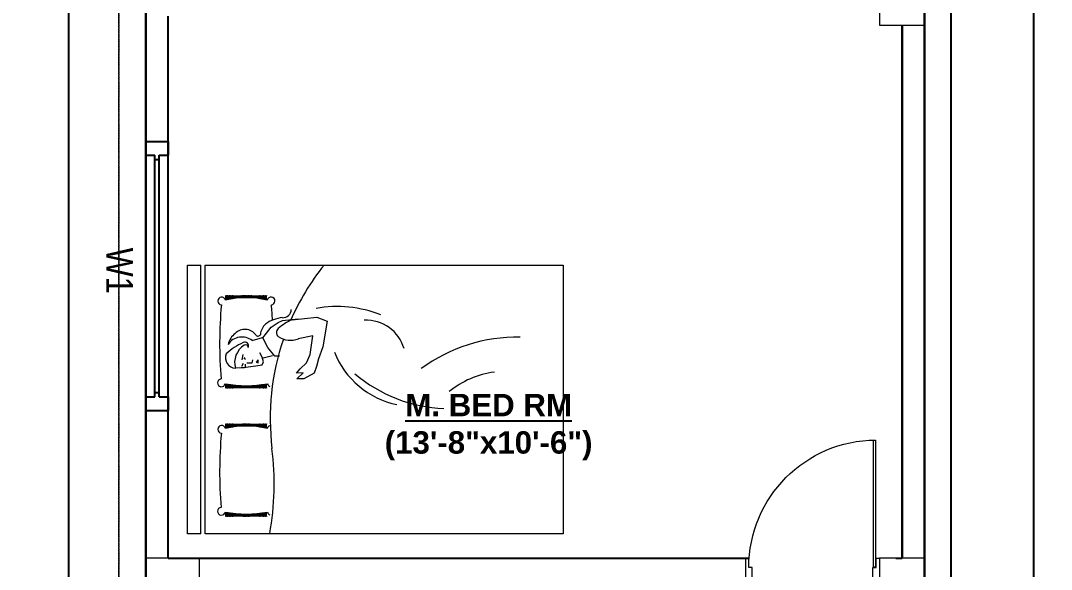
# Model space of a CAD drawing. Header units: inches. Extents: x -4010 to 92088, y -38563 to -1318.
# Drawn here: x 55311.6 to 55541.9, y -36107.7 to -35985.2 of the extents above; entities that cross this region are included whole.
import ezdxf

# ---------------------------------------------------------------- set-up
doc = ezdxf.new("R2010")
doc.units = ezdxf.units.IN
doc.header["$MEASUREMENT"] = 0
doc.header["$PDMODE"] = 99
doc.linetypes.add('DASHDOT', pattern=[1, 0.5, -0.25, 0, -0.25])
doc.linetypes.add('HIDDEN', pattern=[0.375, 0.25, -0.125])
for name, color, linetype, lineweight in [('boundary line', 84, 'DASHDOT', 30), ('Colour 09', 210, 'Continuous', 9), ('door', 132, 'Continuous', 15), ('DOT-DOT', 230, 'HIDDEN', 13), ('FURNITUR', 32, 'Continuous', 13), ('ILLUSTR-FURNITURE', 34, 'Continuous', 15), ('Slab Line', 5, 'Continuous', 30)]:
    doc.layers.add(name, color=color, linetype=linetype, lineweight=lineweight)
doc.layers.add('propery line', color=7, linetype='Continuous', lineweight=25, true_color=0xc41208)
for name, color, linetype in [('Rod', 1, 'Continuous'), ('TEX', 7, 'Continuous'), ('WINDOOR', 7, 'Continuous')]:
    doc.layers.add(name, color=color, linetype=linetype)
doc.styles.add('ARIAL', font='arial.ttf')
doc.styles.get("Standard").update_dxf_attribs({"font": 'ARIALN.TTF'})
doc.dimstyles.new('3-8', dxfattribs={"dimscale": 1.25, "dimtxt": 6, "dimasz": 2, "dimexe": 0.18, "dimexo": 6, "dimgap": 0, "dimtad": 0, "dimdec": 0, "dimzin": 3, "dimdsep": 46, "dimlunit": 3, "dimtxsty": 'ARIAL', "dimblk": 'DD', "dimcen": 1, "dimse1": 1, "dimse2": 1, "dimclrd": 256, "dimclrt": 256, "dimadec": 0, "dimazin": 0, "dimtfac": 0.5, "dimtdec": 0, "dimtmove": 2, "dimatfit": 0, "dimfxl": 0.18, "dimtvp": 0.75, "dimfrac": 1, "dimtolj": 1, "dimtzin": 0, "dimarcsym": 0})

# ---------------------------------------------------------------- blocks, each defined once
blk = doc.blocks.new('W-1')
at = {"layer": 'WINDOOR'}
for p, q in [((-60, 0), (-60, -5)), ((-60, 0), (-57, 0)), ((-60, 0), (0, 0)), ((-57, 0), (-57, -2)), ((-3, 0), (-3, -2)), ((0, 0), (0, -5)), ((-57, -2), (-3, -2)), ((-56, -2), (-56, -3)), ((-4, -2), (-4, -3)), ((-57, -3), (-57, -5)), ((-57, -3), (-3, -3)), ((-3, -3), (-3, -5)), ((-57, -5), (-60, -5)), ((-60, -5), (0, -5)), ((0, -5), (-3, -5))]:
    blk.add_line(p, q, dxfattribs=at)
blk = doc.blocks.new('FURN_GEN_039')
at = {"layer": 'FURNITUR'}
for p, q in [((-12787.86, 14960.07), (-12787.73, 14958.86)), ((-12787.73, 14958.86), (-12787.72, 14958.11)), ((-12787.44, 14958.75), (-12786.8, 14958.36)), ((-12787.72, 14958.11), (-12787.59, 14957.31)), ((-12787.6, 14957.89), (-12787.14, 14957.89)), ((-12787.59, 14957.31), (-12787.4, 14955.65)), ((-12787.14, 14957.89), (-12787.02, 14957.95)), ((-12786.68, 14957.61), (-12786.72, 14956.46)), ((-12786.72, 14956.46), (-12786.03, 14956.3)), ((-12786.06, 14958.65), (-12784.85, 14958.44)), ((-12785.99, 14957.91), (-12785.76, 14958.2)), ((-12785.76, 14958.2), (-12785.42, 14958.09)), ((-12787.4, 14955.65), (-12787.15, 14954.21)), ((-12787.15, 14954.21), (-12786.51, 14953.87)), ((-12786.53, 14955.54), (-12786.7, 14955.08)), ((-12786.7, 14955.08), (-12786.01, 14955.09)), ((-12786.01, 14955.09), (-12786.53, 14955.54)), ((-12786.51, 14953.87), (-12785.48, 14954.17)), ((-12785.48, 14954.17), (-12784.45, 14954.71)), ((-12781.71, 14956.41), (-12781.05, 14954.12)), ((-12785.59, 14954), (-12785.05, 14951.88)), ((-12785.21, 14951.36), (-12783.28, 14952.94)), ((-12783.28, 14952.94), (-12781.11, 14954.06)), ((-12781.11, 14954.06), (-12780.06, 14953.21)), ((-12780.06, 14953.21), (-12778.72, 14952.19)), ((-12778.72, 14952.19), (-12777.67, 14950.65)), ((-12785.2, 14950.32), (-12785.21, 14951.36)), ((-12777.67, 14950.65), (-12777.25, 14949.68)), ((-12777.25, 14949.68), (-12776.92, 14946.17)), ((-12777.11, 14947.49), (-12776.52, 14941.98)), ((-12790.31, 14944.85), (-12790.27, 14946.46)), ((-12790.27, 14946.46), (-12788.93, 14945.04)), ((-12788.93, 14945.04), (-12789.01, 14946.54)), ((-12789.01, 14946.54), (-12788.02, 14945.74)), ((-12788.02, 14945.74), (-12786.68, 14944.32)), ((-12780.68, 14942.85), (-12781.35, 14946.12)), ((-12789.01, 14942.57), (-12790.31, 14944.85)), ((-12786.68, 14944.32), (-12784.88, 14943.48)), ((-12784.88, 14943.48), (-12780.68, 14942.85)), ((-12787.51, 14942.07), (-12789.01, 14942.57)), ((-12785.84, 14941.63), (-12787.51, 14942.07)), ((-12783.12, 14940.63), (-12785.84, 14941.63)), ((-12777.41, 14939.67), (-12783.12, 14940.63)), ((-12776.52, 14941.98), (-12777.41, 14939.67))]:
    blk.add_line(p, q, dxfattribs=at)
for centre, radius, start, end in [((-12819.84, 14963.31), 0.867, 4.8213, 258.2519), ((-12811.07, 14864.49), 99.21, 84.9917, 94.5708), ((-12801.55, 14963.24), 0.867, 283.7421, 174.7412), ((-12791.18, 14963.31), 0.867, 4.8213, 258.2519), ((-12782.41, 14864.49), 99.21, 84.9917, 94.5708), ((-12772.89, 14963.24), 0.867, 283.7421, 174.7412), ((-12820.67, 14961.22), 1.19, 66.6766, 106.6193), ((-12820.67, 14961.13), 1.19, 66.6766, 106.6193), ((-12820.67, 14961.06), 1.19, 66.6766, 106.6193), ((-12820.67, 14961), 1.19, 66.6766, 106.6193), ((-12820.67, 14960.94), 1.19, 66.6766, 106.6193), ((-12820.67, 14960.88), 1.19, 66.6766, 106.6193), ((-12820.67, 14960.82), 1.19, 66.6766, 106.6193), ((-12820.67, 14960.76), 1.19, 66.6766, 106.6193), ((-12820.67, 14960.72), 1.19, 66.6766, 106.6193), ((-12820.67, 14960.68), 1.19, 66.6766, 106.6193), ((-12820.67, 14960.62), 1.19, 66.6766, 106.6193), ((-12820.67, 14960.53), 1.19, 66.6766, 106.6193), ((-12820.67, 14960.47), 1.19, 66.6766, 106.6193), ((-12820.67, 14960.37), 1.19, 66.6766, 106.6193), ((-12820.67, 14960.34), 1.19, 66.6766, 106.6193), ((-12820.67, 14960.28), 1.19, 66.6766, 106.6193), ((-12820.67, 14960.23), 1.19, 67.0398, 106.6193), ((-12820.67, 14960.18), 1.19, 67.3935, 106.6193), ((-12820.67, 14960.13), 1.19, 67.8399, 106.6193), ((-12820.67, 14960.1), 1.19, 68.0879, 106.6193), ((-12820.67, 14960.06), 1.19, 68.388, 106.6193), ((-12820.67, 14960.03), 1.19, 68.658, 106.6193), ((-12820.67, 14959.99), 1.19, 68.9518, 106.6193), ((-12820.67, 14959.95), 1.19, 69.2782, 106.6193), ((-12820.67, 14959.88), 1.19, 69.7772, 106.6193), ((-12795.13, 14957.73), 25.34, 169.2326, 190.7674), ((-12819.93, 14963.11), 0.832, 251.1311, 261.285), ((-12819.93, 14963.01), 0.832, 251.1311, 260.153), ((-12819.93, 14962.95), 0.832, 251.1311, 259.3159), ((-12819.93, 14962.88), 0.832, 251.1311, 258.528), ((-12819.93, 14962.82), 0.832, 251.1311, 257.8326), ((-12819.93, 14962.76), 0.832, 251.1311, 257.1861), ((-12819.93, 14962.7), 0.832, 251.1311, 256.5076), ((-12819.93, 14962.65), 0.832, 251.1311, 255.8377), ((-12819.93, 14962.6), 0.832, 251.1311, 255.3311), ((-12819.93, 14962.56), 0.832, 251.1311, 254.9063), ((-12819.93, 14962.51), 0.832, 251.1311, 254.2946), ((-12819.93, 14962.41), 0.832, 251.1311, 253.2787), ((-12819.93, 14962.36), 0.832, 251.1311, 252.6864), ((-12819.93, 14962.26), 0.832, 251.1311, 252.3742), ((-12819.93, 14962.22), 0.832, 251.1311, 251.911), ((-12822.27, 14957.73), 21.44, 347.4169, 12.5831), ((-12801.41, 14963.11), 0.832, 276.3687, 288.8689), ((-12801.41, 14963.01), 0.832, 276.3687, 288.8689), ((-12801.41, 14962.95), 0.832, 278.623, 288.8689), ((-12801.41, 14962.88), 0.832, 279.554, 288.8689), ((-12801.41, 14962.82), 0.832, 280.3748, 288.8689), ((-12801.41, 14962.76), 0.832, 281.1371, 288.8689), ((-12801.41, 14962.7), 0.832, 281.9364, 288.8689), ((-12801.41, 14962.65), 0.832, 282.725, 288.8689), ((-12801.41, 14962.6), 0.832, 283.321, 288.8689), ((-12801.41, 14962.56), 0.832, 283.8206, 288.8689), ((-12801.41, 14962.51), 0.832, 284.5397, 288.8689), ((-12801.41, 14962.41), 0.832, 285.7332, 288.8689), ((-12801.41, 14962.36), 0.832, 286.4288, 288.8689), ((-12801.41, 14962.26), 0.832, 287.6258, 288.8689), ((-12801.41, 14962.22), 0.832, 288.089, 288.8689), ((-12800.67, 14961.22), 1.19, 73.3807, 113.3234), ((-12800.67, 14961.13), 1.19, 73.3807, 113.3234), ((-12800.67, 14961.06), 1.19, 73.3807, 113.3234), ((-12800.67, 14961), 1.19, 73.3807, 113.3234), ((-12800.67, 14960.94), 1.19, 73.3807, 113.3234), ((-12800.67, 14960.88), 1.19, 73.3807, 113.3234), ((-12800.67, 14960.82), 1.19, 73.3807, 113.3234), ((-12800.67, 14960.76), 1.19, 73.3807, 113.3234), ((-12800.67, 14960.72), 1.19, 73.3807, 113.3234), ((-12800.67, 14960.68), 1.19, 73.3807, 113.3234), ((-12800.67, 14960.62), 1.19, 73.3807, 113.3234), ((-12800.67, 14960.53), 1.19, 73.3807, 113.3234), ((-12800.67, 14960.47), 1.19, 73.3807, 113.3234), ((-12800.67, 14960.37), 1.19, 73.3807, 113.3234), ((-12800.67, 14960.34), 1.19, 73.3807, 113.3234), ((-12800.67, 14960.28), 1.19, 73.3807, 113.3234), ((-12801.41, 14962.16), 0.832, 288.7745, 288.8689), ((-12800.67, 14960.23), 1.19, 73.3807, 112.9602), ((-12800.67, 14960.18), 1.19, 73.3807, 112.6065), ((-12800.67, 14960.13), 1.19, 73.3807, 112.1601), ((-12800.67, 14960.1), 1.19, 73.3807, 111.9121), ((-12800.67, 14960.06), 1.19, 73.3807, 111.612), ((-12800.67, 14960.03), 1.19, 73.3807, 111.342), ((-12800.67, 14959.99), 1.19, 73.3807, 111.0482), ((-12800.67, 14959.95), 1.19, 73.3807, 110.7218), ((-12800.67, 14959.88), 1.19, 73.3807, 110.2228), ((-12792.01, 14961.22), 1.19, 66.6766, 106.6193), ((-12792.01, 14961.13), 1.19, 66.6766, 106.6193), ((-12792.01, 14961.06), 1.19, 66.6766, 106.6193), ((-12792.01, 14961), 1.19, 66.6766, 106.6193), ((-12792.01, 14960.94), 1.19, 66.6766, 106.6193), ((-12792.01, 14960.88), 1.19, 66.6766, 106.6193), ((-12792.01, 14960.82), 1.19, 66.6766, 106.6193), ((-12792.01, 14960.76), 1.19, 66.6766, 106.6193), ((-12792.01, 14960.72), 1.19, 66.6766, 106.6193), ((-12792.01, 14960.68), 1.19, 66.6766, 106.6193), ((-12792.01, 14960.62), 1.19, 66.6766, 106.6193), ((-12792.01, 14960.53), 1.19, 66.6766, 106.6193), ((-12792.01, 14960.47), 1.19, 66.6766, 106.6193), ((-12792.01, 14960.37), 1.19, 66.6766, 106.6193), ((-12792.01, 14960.34), 1.19, 66.6766, 106.6193), ((-12792.01, 14960.28), 1.19, 66.6766, 106.6193), ((-12792.01, 14960.23), 1.19, 67.0398, 106.6193), ((-12792.01, 14960.18), 1.19, 67.3935, 106.6193), ((-12792.01, 14960.13), 1.19, 67.8399, 106.6193), ((-12792.01, 14960.1), 1.19, 68.0879, 106.6193), ((-12792.01, 14960.06), 1.19, 68.388, 106.6193), ((-12792.01, 14960.03), 1.19, 68.658, 106.6193), ((-12792.01, 14959.99), 1.19, 68.9518, 106.6193), ((-12792.01, 14959.95), 1.19, 69.2782, 106.6193), ((-12792.01, 14959.88), 1.19, 69.7772, 106.6193), ((-12766.47, 14957.73), 25.34, 169.2326, 190.7674), ((-12791.27, 14963.11), 0.832, 251.1311, 261.285), ((-12791.27, 14963.01), 0.832, 251.1311, 260.153), ((-12791.27, 14962.95), 0.832, 251.1311, 259.3159), ((-12791.27, 14962.88), 0.832, 251.1311, 258.528), ((-12791.27, 14962.82), 0.832, 251.1311, 257.8326), ((-12791.27, 14962.76), 0.832, 251.1311, 257.1861), ((-12791.27, 14962.7), 0.832, 251.1311, 256.5076), ((-12791.27, 14962.65), 0.832, 251.1311, 255.8377), ((-12791.27, 14962.6), 0.832, 251.1311, 255.3311), ((-12791.27, 14962.56), 0.832, 251.1311, 254.9063), ((-12791.27, 14962.51), 0.832, 251.1311, 254.2946), ((-12791.27, 14962.41), 0.832, 251.1311, 253.2787), ((-12791.27, 14962.36), 0.832, 251.1311, 252.6864), ((-12791.27, 14962.26), 0.832, 251.1311, 252.3742), ((-12791.27, 14962.22), 0.832, 251.1311, 251.911), ((-12785.57, 14960.05), 2.35, 68.7705, 176.7157), ((-12793.34, 14953.81), 12.05, 22.4805, 44.3789), ((-12783.51, 14957.71), 4.2, 36.8228, 77.2725), ((-12784.68, 14958.7), 3.74, 322.3217, 56.096), ((-12793.61, 14957.73), 21.44, 347.4169, 12.5831), ((-12772.75, 14963.11), 0.832, 276.3687, 288.8689), ((-12772.75, 14963.01), 0.832, 276.3687, 288.8689), ((-12772.75, 14962.95), 0.832, 278.623, 288.8689), ((-12772.75, 14962.88), 0.832, 279.554, 288.8689), ((-12772.75, 14962.82), 0.832, 280.3748, 288.8689), ((-12772.75, 14962.76), 0.832, 281.1371, 288.8689), ((-12772.75, 14962.7), 0.832, 281.9364, 288.8689), ((-12772.75, 14962.65), 0.832, 282.725, 288.8689), ((-12772.75, 14962.6), 0.832, 283.321, 288.8689), ((-12772.75, 14962.56), 0.832, 283.8206, 288.8689), ((-12772.75, 14962.51), 0.832, 284.5397, 288.8689), ((-12772.75, 14962.41), 0.832, 285.7332, 288.8689), ((-12772.75, 14962.36), 0.832, 286.4288, 288.8689), ((-12772.75, 14962.26), 0.832, 287.6258, 288.8689), ((-12772.75, 14962.22), 0.832, 288.089, 288.8689), ((-12772.01, 14961.22), 1.19, 73.3807, 113.3234), ((-12772.01, 14961.13), 1.19, 73.3807, 113.3234), ((-12772.01, 14961.06), 1.19, 73.3807, 113.3234), ((-12772.01, 14961), 1.19, 73.3807, 113.3234), ((-12772.01, 14960.94), 1.19, 73.3807, 113.3234), ((-12772.01, 14960.88), 1.19, 73.3807, 113.3234), ((-12772.01, 14960.82), 1.19, 73.3807, 113.3234), ((-12772.01, 14960.76), 1.19, 73.3807, 113.3234), ((-12772.01, 14960.72), 1.19, 73.3807, 113.3234), ((-12772.01, 14960.68), 1.19, 73.3807, 113.3234), ((-12772.01, 14960.62), 1.19, 73.3807, 113.3234), ((-12772.01, 14960.53), 1.19, 73.3807, 113.3234), ((-12772.01, 14960.47), 1.19, 73.3807, 113.3234), ((-12772.01, 14960.37), 1.19, 73.3807, 113.3234), ((-12772.01, 14960.34), 1.19, 73.3807, 113.3234), ((-12772.01, 14960.28), 1.19, 73.3807, 113.3234), ((-12772.01, 14960.23), 1.19, 73.3807, 112.9602), ((-12772.01, 14960.18), 1.19, 73.3807, 112.6065), ((-12772.01, 14960.13), 1.19, 73.3807, 112.1601), ((-12772.01, 14960.1), 1.19, 73.3807, 111.9121), ((-12772.01, 14960.06), 1.19, 73.3807, 111.612), ((-12772.01, 14960.03), 1.19, 73.3807, 111.342), ((-12772.01, 14959.99), 1.19, 73.3807, 111.0482), ((-12772.01, 14959.95), 1.19, 73.3807, 110.7218), ((-12772.01, 14959.88), 1.19, 73.3807, 110.2228), ((-12820.67, 14959.83), 1.19, 70.1276, 106.6193), ((-12820.67, 14959.79), 1.19, 70.4728, 106.6193), ((-12820.67, 14959.74), 1.19, 70.7905, 106.6193), ((-12820.67, 14959.7), 1.19, 71.0592, 106.6193), ((-12820.67, 14959.65), 1.19, 71.4125, 106.6193), ((-12820.67, 14959.61), 1.19, 71.7385, 106.6193), ((-12820.67, 14959.56), 1.19, 72.0383, 106.6193), ((-12820.67, 14959.49), 1.19, 72.5419, 106.6193), ((-12820.67, 14959.44), 1.19, 72.8705, 106.6193), ((-12820.67, 14959.4), 1.19, 73.123, 106.6193), ((-12820.67, 14959.35), 1.19, 73.4318, 106.6193), ((-12820.67, 14959.28), 1.19, 73.8315, 106.6193), ((-12820.67, 14959.24), 1.19, 74.1182, 106.6193), ((-12820.67, 14959.19), 1.19, 74.3813, 106.6193), ((-12820.67, 14959.16), 1.19, 74.6033, 106.6193), ((-12820.67, 14959.11), 1.19, 74.8944, 106.6193), ((-12820.67, 14959.06), 1.19, 75.1622, 106.6193), ((-12820.67, 14959.01), 1.19, 75.4076, 106.6193), ((-12820.67, 14958.94), 1.19, 75.8182, 106.6193), ((-12820.67, 14958.89), 1.19, 76.0849, 106.6193), ((-12820.67, 14958.85), 1.19, 76.2812, 106.6193), ((-12820.67, 14958.8), 1.19, 76.538, 106.6193), ((-12820.67, 14958.76), 1.19, 76.7506, 106.6193), ((-12820.67, 14958.69), 1.19, 77.0728, 106.6193), ((-12820.67, 14958.64), 1.19, 77.297, 106.6193), ((-12820.67, 14958.6), 1.19, 77.5162, 106.6193), ((-12820.67, 14958.55), 1.19, 77.7164, 106.6193), ((-12820.67, 14958.52), 1.19, 77.8845, 106.6193), ((-12820.67, 14958.47), 1.19, 78.1037, 106.6193), ((-12820.67, 14958.42), 1.19, 78.3041, 106.6193), ((-12820.67, 14958.37), 1.19, 78.4866, 106.6193), ((-12820.67, 14958.3), 1.19, 78.7895, 106.6193), ((-12820.67, 14958.25), 1.19, 78.9844, 106.6193), ((-12820.67, 14958.21), 1.19, 79.1268, 106.6193), ((-12820.67, 14958.16), 1.19, 79.3118, 106.6193), ((-12820.67, 14958.11), 1.19, 79.4801, 106.6193), ((-12820.67, 14958.07), 1.19, 79.6435, 106.6193), ((-12820.67, 14958.01), 1.19, 79.833, 106.6193), ((-12820.67, 14957.96), 1.19, 79.9854, 106.6193), ((-12820.67, 14957.9), 1.19, 80.1659, 106.6193), ((-12820.67, 14957.85), 1.19, 80.3165, 106.6193), ((-12820.67, 14957.81), 1.19, 80.4526, 106.6193), ((-12820.67, 14957.78), 1.19, 80.5231, 106.6193), ((-12820.67, 14957.74), 1.19, 80.6432, 106.6193), ((-12820.67, 14957.69), 1.19, 80.7751, 106.6193), ((-12820.67, 14957.64), 1.19, 80.9013, 106.6193), ((-12820.67, 14957.57), 1.19, 81.0512, 106.6193), ((-12800.67, 14959.83), 1.19, 73.3807, 109.8724), ((-12800.67, 14959.79), 1.19, 73.3807, 109.5272), ((-12800.67, 14959.74), 1.19, 73.3807, 109.2095), ((-12800.67, 14959.7), 1.19, 73.3807, 108.9408), ((-12800.67, 14959.65), 1.19, 73.3807, 108.5875), ((-12800.67, 14959.61), 1.19, 73.3807, 108.2615), ((-12800.67, 14959.56), 1.19, 73.3807, 107.9617), ((-12800.67, 14959.49), 1.19, 73.3807, 107.4581), ((-12800.67, 14959.44), 1.19, 73.3807, 107.1295), ((-12800.67, 14959.4), 1.19, 73.3807, 106.877), ((-12800.67, 14959.35), 1.19, 73.3807, 106.5682), ((-12800.67, 14959.28), 1.19, 73.3807, 106.1685), ((-12800.67, 14959.24), 1.19, 73.3807, 105.8818), ((-12800.67, 14959.19), 1.19, 73.3807, 105.6187), ((-12800.67, 14959.16), 1.19, 73.3807, 105.3967), ((-12800.67, 14959.11), 1.19, 73.3807, 105.1056), ((-12800.67, 14959.06), 1.19, 73.3807, 104.8378), ((-12800.67, 14959.01), 1.19, 73.3807, 104.5924), ((-12800.67, 14958.94), 1.19, 73.3807, 104.1818), ((-12800.67, 14958.89), 1.19, 73.3807, 103.9151), ((-12800.67, 14958.85), 1.19, 73.3807, 103.7188), ((-12800.67, 14958.8), 1.19, 73.3807, 103.462), ((-12800.67, 14958.76), 1.19, 73.3807, 103.2494), ((-12800.67, 14958.69), 1.19, 73.3807, 102.9272), ((-12800.67, 14958.64), 1.19, 73.3807, 102.703), ((-12800.67, 14958.6), 1.19, 73.3807, 102.4838), ((-12800.67, 14958.55), 1.19, 73.3807, 102.2836), ((-12800.67, 14958.52), 1.19, 73.3807, 102.1155), ((-12800.67, 14958.47), 1.19, 73.3807, 101.8963), ((-12800.67, 14958.42), 1.19, 73.3807, 101.6959), ((-12800.67, 14958.37), 1.19, 73.3807, 101.5134), ((-12800.67, 14958.3), 1.19, 73.3807, 101.2105), ((-12800.67, 14958.25), 1.19, 73.3807, 101.0156), ((-12800.67, 14958.21), 1.19, 73.3807, 100.8732), ((-12800.67, 14958.16), 1.19, 73.3807, 100.6882), ((-12800.67, 14958.11), 1.19, 73.3807, 100.5199), ((-12800.67, 14958.07), 1.19, 73.3807, 100.3565), ((-12800.67, 14958.01), 1.19, 73.3807, 100.167), ((-12800.67, 14957.96), 1.19, 73.3807, 100.0146), ((-12800.67, 14957.9), 1.19, 73.3807, 99.8341), ((-12800.67, 14957.85), 1.19, 73.3807, 99.6835), ((-12800.67, 14957.81), 1.19, 73.3807, 99.5474), ((-12800.67, 14957.78), 1.19, 73.3807, 99.4769), ((-12800.67, 14957.74), 1.19, 73.3807, 99.3568), ((-12800.67, 14957.69), 1.19, 73.3807, 99.2249), ((-12800.67, 14957.64), 1.19, 73.3807, 99.0987), ((-12800.67, 14957.57), 1.19, 73.3807, 98.9488), ((-12792.01, 14959.83), 1.19, 70.1276, 106.6193), ((-12792.01, 14959.79), 1.19, 70.4728, 106.6193), ((-12792.01, 14959.74), 1.19, 70.7905, 106.6193), ((-12792.01, 14959.7), 1.19, 71.0592, 106.6193), ((-12792.01, 14959.65), 1.19, 71.4125, 106.6193), ((-12792.01, 14959.61), 1.19, 71.7385, 106.6193), ((-12792.01, 14959.56), 1.19, 72.0383, 106.6193), ((-12792.01, 14959.49), 1.19, 72.5419, 106.6193), ((-12792.01, 14959.44), 1.19, 72.8705, 106.6193), ((-12792.01, 14959.4), 1.19, 73.123, 106.6193), ((-12792.01, 14959.35), 1.19, 73.4318, 106.6193), ((-12792.01, 14959.28), 1.19, 73.8315, 106.6193), ((-12792.01, 14959.24), 1.19, 74.1182, 106.6193), ((-12792.01, 14959.19), 1.19, 74.3813, 106.6193), ((-12792.01, 14959.16), 1.19, 74.6033, 106.6193), ((-12792.01, 14959.11), 1.19, 74.8944, 106.6193), ((-12792.01, 14959.06), 1.19, 75.1622, 106.6193), ((-12792.01, 14959.01), 1.19, 75.4076, 106.6193), ((-12792.01, 14958.94), 1.19, 75.8182, 106.6193), ((-12792.01, 14958.89), 1.19, 76.0849, 106.6193), ((-12792.01, 14958.85), 1.19, 76.2812, 106.6193), ((-12792.01, 14958.8), 1.19, 76.538, 106.6193), ((-12792.01, 14958.76), 1.19, 76.7506, 106.6193), ((-12792.01, 14958.69), 1.19, 77.0728, 106.6193), ((-12792.01, 14958.64), 1.19, 77.297, 106.6193), ((-12792.01, 14958.6), 1.19, 77.5162, 106.6193), ((-12792.01, 14958.55), 1.19, 77.7164, 106.6193), ((-12792.01, 14958.52), 1.19, 77.8845, 106.6193), ((-12792.01, 14958.47), 1.19, 78.1037, 106.6193), ((-12792.01, 14958.42), 1.19, 78.3041, 106.6193), ((-12792.01, 14958.37), 1.19, 78.4866, 106.6193), ((-12792.01, 14958.3), 1.19, 78.7895, 106.6193), ((-12792.01, 14958.25), 1.19, 78.9844, 106.6193), ((-12792.01, 14958.21), 1.19, 79.1268, 106.6193), ((-12792.01, 14958.16), 1.19, 79.3118, 106.6193), ((-12792.01, 14958.11), 1.19, 79.4801, 106.6193), ((-12792.01, 14958.07), 1.19, 79.6435, 106.6193), ((-12792.01, 14958.01), 1.19, 79.833, 106.6193), ((-12792.01, 14957.96), 1.19, 79.9854, 106.6193), ((-12792.01, 14957.9), 1.19, 80.1659, 106.6193), ((-12792.01, 14957.85), 1.19, 80.3165, 106.6193), ((-12792.01, 14957.81), 1.19, 80.4526, 106.6193), ((-12792.01, 14957.78), 1.19, 80.5231, 106.6193), ((-12792.01, 14957.74), 1.19, 80.6432, 106.6193), ((-12792.01, 14957.69), 1.19, 80.7751, 106.6193), ((-12792.01, 14957.64), 1.19, 80.9013, 106.6193), ((-12792.01, 14957.57), 1.19, 81.0512, 106.6193), ((-12786.67, 14955.7), 4.65, 33.0408, 105.4993), ((-12782.27, 14958.07), 3.03, 306.0147, 45.4595), ((-12772.01, 14959.83), 1.19, 73.3807, 109.8724), ((-12772.01, 14959.79), 1.19, 73.3807, 109.5272), ((-12772.01, 14959.74), 1.19, 73.3807, 109.2095), ((-12772.01, 14959.7), 1.19, 73.3807, 108.9408), ((-12772.01, 14959.65), 1.19, 73.3807, 108.5875), ((-12772.01, 14959.61), 1.19, 73.3807, 108.2615), ((-12772.01, 14959.56), 1.19, 73.3807, 107.9617), ((-12772.01, 14959.49), 1.19, 73.3807, 107.4581), ((-12772.01, 14959.44), 1.19, 73.3807, 107.1295), ((-12772.01, 14959.4), 1.19, 73.3807, 106.877), ((-12772.01, 14959.35), 1.19, 73.3807, 106.5682), ((-12772.01, 14959.28), 1.19, 73.3807, 106.1685), ((-12772.01, 14959.24), 1.19, 73.3807, 105.8818), ((-12772.01, 14959.19), 1.19, 73.3807, 105.6187), ((-12772.01, 14959.16), 1.19, 73.3807, 105.3967), ((-12772.01, 14959.11), 1.19, 73.3807, 105.1056), ((-12772.01, 14959.06), 1.19, 73.3807, 104.8378), ((-12772.01, 14959.01), 1.19, 73.3807, 104.5924), ((-12772.01, 14958.94), 1.19, 73.3807, 104.1818), ((-12772.01, 14958.89), 1.19, 73.3807, 103.9151), ((-12772.01, 14958.85), 1.19, 73.3807, 103.7188), ((-12772.01, 14958.8), 1.19, 73.3807, 103.462), ((-12772.01, 14958.76), 1.19, 73.3807, 103.2494), ((-12772.01, 14958.69), 1.19, 73.3807, 102.9272), ((-12772.01, 14958.64), 1.19, 73.3807, 102.703), ((-12772.01, 14958.6), 1.19, 73.3807, 102.4838), ((-12772.01, 14958.55), 1.19, 73.3807, 102.2836), ((-12772.01, 14958.52), 1.19, 73.3807, 102.1155), ((-12772.01, 14958.47), 1.19, 73.3807, 101.8963), ((-12772.01, 14958.42), 1.19, 73.3807, 101.6959), ((-12772.01, 14958.37), 1.19, 73.3807, 101.5134), ((-12772.01, 14958.3), 1.19, 73.3807, 101.2105), ((-12772.01, 14958.25), 1.19, 73.3807, 101.0156), ((-12772.01, 14958.21), 1.19, 73.3807, 100.8732), ((-12772.01, 14958.16), 1.19, 73.3807, 100.6882), ((-12772.01, 14958.11), 1.19, 73.3807, 100.5199), ((-12772.01, 14958.07), 1.19, 73.3807, 100.3565), ((-12772.01, 14958.01), 1.19, 73.3807, 100.167), ((-12772.01, 14957.96), 1.19, 73.3807, 100.0146), ((-12772.01, 14957.9), 1.19, 73.3807, 99.8341), ((-12772.01, 14957.85), 1.19, 73.3807, 99.6835), ((-12772.01, 14957.81), 1.19, 73.3807, 99.5474), ((-12772.01, 14957.78), 1.19, 73.3807, 99.4769), ((-12772.01, 14957.74), 1.19, 73.3807, 99.3568), ((-12772.01, 14957.69), 1.19, 73.3807, 99.2249), ((-12772.01, 14957.64), 1.19, 73.3807, 99.0987), ((-12772.01, 14957.57), 1.19, 73.3807, 98.9488), ((-12820.67, 14957.49), 1.19, 81.2462, 106.6193), ((-12820.67, 14957.4), 1.19, 81.4177, 106.6193), ((-12820.67, 14957.34), 1.19, 81.5227, 106.6193), ((-12820.67, 14957.28), 1.19, 81.6367, 106.6193), ((-12820.67, 14957.23), 1.19, 81.7121, 106.6193), ((-12820.67, 14957.18), 1.19, 81.7825, 106.6193), ((-12820.67, 14957.14), 1.19, 81.8438, 106.6193), ((-12820.67, 14957.1), 1.19, 81.8928, 106.6193), ((-12820.67, 14957.05), 1.19, 81.9533, 106.6193), ((-12820.67, 14957.01), 1.19, 82.0047, 106.6193), ((-12820.67, 14956.96), 1.19, 82.0483, 106.6193), ((-12820.67, 14956.89), 1.19, 82.1128, 106.6193), ((-12820.67, 14956.84), 1.19, 82.1487, 106.6193), ((-12820.67, 14956.8), 1.19, 82.1719, 106.6193), ((-12820.67, 14956.75), 1.19, 82.1978, 106.6193), ((-12820.67, 14956.7), 1.19, 82.217, 106.6193), ((-12820.67, 14956.65), 1.19, 82.2311, 106.6193), ((-12820.67, 14956.6), 1.19, 82.2414, 106.6193), ((-12820.67, 14956.55), 1.19, 82.2445, 106.6193), ((-12820.67, 14956.49), 1.19, 82.2414, 106.6193), ((-12820.67, 14956.44), 1.19, 82.2325, 106.6193), ((-12820.67, 14956.38), 1.19, 82.2136, 106.6193), ((-12820.67, 14956.31), 1.19, 82.1839, 106.6193), ((-12820.67, 14956.27), 1.19, 82.1567, 106.6193), ((-12820.67, 14956.22), 1.19, 82.1244, 106.6193), ((-12820.67, 14956.17), 1.19, 82.0896, 106.6193), ((-12820.67, 14956.14), 1.19, 82.0564, 106.6193), ((-12820.67, 14956.09), 1.19, 82.0069, 106.6193), ((-12820.67, 14956.04), 1.19, 81.9553, 106.6193), ((-12820.67, 14956), 1.19, 81.9025, 106.6193), ((-12820.67, 14955.92), 1.19, 81.8017, 106.6193), ((-12820.67, 14955.87), 1.19, 81.7273, 106.6193), ((-12820.67, 14955.83), 1.19, 81.6676, 106.6193), ((-12820.67, 14955.78), 1.19, 81.5829, 106.6193), ((-12820.67, 14955.73), 1.19, 81.4981, 106.6193), ((-12820.67, 14955.69), 1.19, 81.4082, 106.6193), ((-12820.67, 14955.63), 1.19, 81.2935, 106.6193), ((-12820.67, 14955.58), 1.19, 81.1922, 106.6193), ((-12820.67, 14955.53), 1.19, 81.0607, 106.6193), ((-12820.67, 14955.47), 1.19, 80.9401, 106.6193), ((-12820.67, 14955.43), 1.19, 80.8216, 106.6193), ((-12820.67, 14955.4), 1.19, 80.7562, 106.6193), ((-12820.67, 14955.36), 1.19, 80.6383, 106.6193), ((-12820.67, 14955.31), 1.19, 80.4978, 106.6193), ((-12820.67, 14955.26), 1.19, 80.3513, 106.6193), ((-12800.67, 14955.26), 1.19, 73.3807, 99.6487), ((-12800.67, 14955.43), 1.19, 73.3807, 99.1784), ((-12800.67, 14955.4), 1.19, 73.3807, 99.2438), ((-12800.67, 14955.36), 1.19, 73.3807, 99.3617), ((-12800.67, 14955.31), 1.19, 73.3807, 99.5022), ((-12800.67, 14957.49), 1.19, 73.3807, 98.7538), ((-12800.67, 14955.63), 1.19, 73.3807, 98.7065), ((-12800.67, 14955.58), 1.19, 73.3807, 98.8078), ((-12800.67, 14955.53), 1.19, 73.3807, 98.9393), ((-12800.67, 14955.47), 1.19, 73.3807, 99.0599), ((-12800.67, 14957.4), 1.19, 73.3807, 98.5823), ((-12800.67, 14957.34), 1.19, 73.3807, 98.4773), ((-12800.67, 14957.28), 1.19, 73.3807, 98.3633), ((-12800.67, 14957.23), 1.19, 73.3807, 98.2879), ((-12800.67, 14957.18), 1.19, 73.3807, 98.2175), ((-12800.67, 14955.92), 1.19, 73.3807, 98.1983), ((-12800.67, 14955.87), 1.19, 73.3807, 98.2727), ((-12800.67, 14955.83), 1.19, 73.3807, 98.3324), ((-12800.67, 14955.78), 1.19, 73.3807, 98.4171), ((-12800.67, 14955.73), 1.19, 73.3807, 98.5019), ((-12800.67, 14955.69), 1.19, 73.3807, 98.5918), ((-12800.67, 14957.14), 1.19, 73.3807, 98.1562), ((-12800.67, 14957.1), 1.19, 73.3807, 98.1072), ((-12800.67, 14957.05), 1.19, 73.3807, 98.0467), ((-12800.67, 14957.01), 1.19, 73.3807, 97.9953), ((-12800.67, 14956.96), 1.19, 73.3807, 97.9517), ((-12800.67, 14956.89), 1.19, 73.3807, 97.8872), ((-12800.67, 14956.84), 1.19, 73.3807, 97.8513), ((-12800.67, 14956.8), 1.19, 73.3807, 97.8281), ((-12800.67, 14956.75), 1.19, 73.3807, 97.8022), ((-12800.67, 14956.7), 1.19, 73.3807, 97.783), ((-12800.67, 14956.65), 1.19, 73.3807, 97.7689), ((-12800.67, 14956.6), 1.19, 73.3807, 97.7586), ((-12800.67, 14956.55), 1.19, 73.3807, 97.7555), ((-12800.67, 14956.49), 1.19, 73.3807, 97.7586), ((-12800.67, 14956.44), 1.19, 73.3807, 97.7675), ((-12800.67, 14956.38), 1.19, 73.3807, 97.7864), ((-12800.67, 14956.31), 1.19, 73.3807, 97.8161), ((-12800.67, 14956.27), 1.19, 73.3807, 97.8433), ((-12800.67, 14956.22), 1.19, 73.3807, 97.8756), ((-12800.67, 14956.17), 1.19, 73.3807, 97.9104), ((-12800.67, 14956.14), 1.19, 73.3807, 97.9436), ((-12800.67, 14956.09), 1.19, 73.3807, 97.9931), ((-12800.67, 14956.04), 1.19, 73.3807, 98.0447), ((-12800.67, 14956), 1.19, 73.3807, 98.0975), ((-12792.01, 14957.49), 1.19, 81.2462, 106.6193), ((-12792.01, 14957.4), 1.19, 81.4177, 106.6193), ((-12792.01, 14957.34), 1.19, 81.5227, 106.6193), ((-12792.01, 14957.28), 1.19, 81.6367, 106.6193), ((-12792.01, 14957.23), 1.19, 81.7121, 106.6193), ((-12792.01, 14957.18), 1.19, 81.7825, 106.6193), ((-12792.01, 14957.14), 1.19, 81.8438, 106.6193), ((-12792.01, 14957.1), 1.19, 81.8928, 106.6193), ((-12792.01, 14957.05), 1.19, 81.9533, 106.6193), ((-12792.01, 14957.01), 1.19, 82.0047, 106.6193), ((-12792.01, 14956.96), 1.19, 82.0483, 106.6193), ((-12792.01, 14956.89), 1.19, 82.1128, 106.6193), ((-12792.01, 14956.84), 1.19, 82.1487, 106.6193), ((-12792.01, 14956.8), 1.19, 82.1719, 106.6193), ((-12792.01, 14956.75), 1.19, 82.1978, 106.6193), ((-12792.01, 14956.7), 1.19, 82.217, 106.6193), ((-12792.01, 14956.65), 1.19, 82.2311, 106.6193), ((-12792.01, 14956.6), 1.19, 82.2414, 106.6193), ((-12792.01, 14956.55), 1.19, 82.2445, 106.6193), ((-12792.01, 14956.49), 1.19, 82.2414, 106.6193), ((-12792.01, 14956.44), 1.19, 82.2325, 106.6193), ((-12792.01, 14956.38), 1.19, 82.2136, 106.6193), ((-12792.01, 14956.31), 1.19, 82.1839, 106.6193), ((-12792.01, 14956.27), 1.19, 82.1567, 106.6193), ((-12792.01, 14956.22), 1.19, 82.1244, 106.6193), ((-12792.01, 14956.17), 1.19, 82.0896, 106.6193), ((-12792.01, 14956.14), 1.19, 82.0564, 106.6193), ((-12792.01, 14956.09), 1.19, 82.0069, 106.6193), ((-12792.01, 14956.04), 1.19, 81.9553, 106.6193), ((-12792.01, 14956), 1.19, 81.9025, 106.6193), ((-12792.01, 14955.92), 1.19, 81.8017, 106.6193), ((-12792.01, 14955.87), 1.19, 81.7273, 106.6193), ((-12792.01, 14955.83), 1.19, 81.6676, 106.6193), ((-12792.01, 14955.78), 1.19, 81.5829, 106.6193), ((-12792.01, 14955.73), 1.19, 81.4981, 106.6193), ((-12792.01, 14955.69), 1.19, 81.4082, 106.6193), ((-12792.01, 14955.63), 1.19, 81.2935, 106.6193), ((-12792.01, 14955.58), 1.19, 81.1922, 106.6193), ((-12792.01, 14955.53), 1.19, 81.0607, 106.6193), ((-12792.01, 14955.47), 1.19, 80.9401, 106.6193), ((-12792.01, 14955.43), 1.19, 80.8216, 106.6193), ((-12792.01, 14955.4), 1.19, 80.7562, 106.6193), ((-12792.01, 14955.36), 1.19, 80.6383, 106.6193), ((-12792.01, 14955.31), 1.19, 80.4978, 106.6193), ((-12792.01, 14955.26), 1.19, 80.3513, 106.6193), ((-12782.91, 14958.03), 0.81, 243.2633, 28.2121), ((-12783.33, 14957.94), 0.635, 275.07, 27.6899), ((-12772.01, 14955.26), 1.19, 73.3807, 99.6487), ((-12772.01, 14955.43), 1.19, 73.3807, 99.1784), ((-12772.01, 14955.4), 1.19, 73.3807, 99.2438), ((-12772.01, 14955.36), 1.19, 73.3807, 99.3617), ((-12772.01, 14955.31), 1.19, 73.3807, 99.5022), ((-12772.01, 14957.49), 1.19, 73.3807, 98.7538), ((-12772.01, 14955.63), 1.19, 73.3807, 98.7065), ((-12772.01, 14955.58), 1.19, 73.3807, 98.8078), ((-12772.01, 14955.53), 1.19, 73.3807, 98.9393), ((-12772.01, 14955.47), 1.19, 73.3807, 99.0599), ((-12772.01, 14957.4), 1.19, 73.3807, 98.5823), ((-12772.01, 14957.34), 1.19, 73.3807, 98.4773), ((-12772.01, 14957.28), 1.19, 73.3807, 98.3633), ((-12772.01, 14957.23), 1.19, 73.3807, 98.2879), ((-12772.01, 14957.18), 1.19, 73.3807, 98.2175), ((-12772.01, 14955.92), 1.19, 73.3807, 98.1983), ((-12772.01, 14955.87), 1.19, 73.3807, 98.2727), ((-12772.01, 14955.83), 1.19, 73.3807, 98.3324), ((-12772.01, 14955.78), 1.19, 73.3807, 98.4171), ((-12772.01, 14955.73), 1.19, 73.3807, 98.5019), ((-12772.01, 14955.69), 1.19, 73.3807, 98.5918), ((-12772.01, 14957.14), 1.19, 73.3807, 98.1562), ((-12772.01, 14957.1), 1.19, 73.3807, 98.1072), ((-12772.01, 14957.05), 1.19, 73.3807, 98.0467), ((-12772.01, 14957.01), 1.19, 73.3807, 97.9953), ((-12772.01, 14956.96), 1.19, 73.3807, 97.9517), ((-12772.01, 14956.89), 1.19, 73.3807, 97.8872), ((-12772.01, 14956.84), 1.19, 73.3807, 97.8513), ((-12772.01, 14956.8), 1.19, 73.3807, 97.8281), ((-12772.01, 14956.75), 1.19, 73.3807, 97.8022), ((-12772.01, 14956.7), 1.19, 73.3807, 97.783), ((-12772.01, 14956.65), 1.19, 73.3807, 97.7689), ((-12772.01, 14956.6), 1.19, 73.3807, 97.7586), ((-12772.01, 14956.55), 1.19, 73.3807, 97.7555), ((-12772.01, 14956.49), 1.19, 73.3807, 97.7586), ((-12772.01, 14956.44), 1.19, 73.3807, 97.7675), ((-12772.01, 14956.38), 1.19, 73.3807, 97.7864), ((-12772.01, 14956.31), 1.19, 73.3807, 97.8161), ((-12772.01, 14956.27), 1.19, 73.3807, 97.8433), ((-12772.01, 14956.22), 1.19, 73.3807, 97.8756), ((-12772.01, 14956.17), 1.19, 73.3807, 97.9104), ((-12772.01, 14956.14), 1.19, 73.3807, 97.9436), ((-12772.01, 14956.09), 1.19, 73.3807, 97.9931), ((-12772.01, 14956.04), 1.19, 73.3807, 98.0447), ((-12772.01, 14956), 1.19, 73.3807, 98.0975), ((-12820.67, 14955.2), 1.19, 80.1597, 106.6193), ((-12820.67, 14955.11), 1.19, 79.8755, 106.6193), ((-12820.67, 14955.02), 1.19, 79.5836, 106.6193), ((-12820.67, 14954.97), 1.19, 79.3802, 106.6193), ((-12820.67, 14954.9), 1.19, 79.1319, 106.6193), ((-12820.67, 14954.85), 1.19, 78.9478, 106.6193), ((-12820.67, 14954.81), 1.19, 78.7583, 106.6193), ((-12820.67, 14954.76), 1.19, 78.5764, 106.6193), ((-12820.67, 14954.72), 1.19, 78.4165, 106.6193), ((-12820.67, 14954.67), 1.19, 78.1978, 106.6193), ((-12820.67, 14954.63), 1.19, 77.9869, 106.6193), ((-12820.67, 14954.58), 1.19, 77.7848, 106.6193), ((-12820.67, 14954.51), 1.19, 77.4268, 106.6193), ((-12820.67, 14954.46), 1.19, 77.1799, 106.6193), ((-12820.67, 14954.42), 1.19, 76.9903, 106.6193), ((-12820.67, 14954.37), 1.19, 76.7317, 106.6193), ((-12820.67, 14954.32), 1.19, 76.483, 106.6193), ((-12820.67, 14954.27), 1.19, 76.2283, 106.6193), ((-12820.67, 14954.22), 1.19, 75.9147, 106.6193), ((-12820.67, 14954.17), 1.19, 75.6465, 106.6193), ((-12820.67, 14954.11), 1.19, 75.3086, 106.6193), ((-12820.67, 14954.06), 1.19, 75.0075, 106.6193), ((-12820.67, 14954.01), 1.19, 74.7187, 106.6193), ((-12820.67, 14953.99), 1.19, 74.562, 106.6193), ((-12820.67, 14953.95), 1.19, 74.2834, 106.6193), ((-12820.67, 14953.9), 1.19, 73.9579, 106.6193), ((-12820.67, 14953.85), 1.19, 73.6249, 106.6193), ((-12820.67, 14953.78), 1.19, 73.1979, 106.6193), ((-12820.67, 14953.69), 1.19, 72.5795, 106.6193), ((-12820.67, 14953.61), 1.19, 71.9598, 106.6193), ((-12820.67, 14953.55), 1.19, 71.4857, 106.6193), ((-12820.67, 14953.47), 1.19, 70.8993, 106.6193), ((-12820.67, 14953.39), 1.19, 70.2502, 106.6193), ((-12820.67, 14953.34), 1.19, 69.816, 106.6193), ((-12820.67, 14953.27), 1.19, 69.2331, 106.6193), ((-12820.67, 14953.19), 1.19, 68.5247, 106.6193), ((-12820.67, 14953.11), 1.19, 67.7911, 106.6193), ((-12820.67, 14953.03), 1.19, 67.0312, 106.6193), ((-12820.67, 14952.95), 1.19, 66.6766, 106.6193), ((-12800.67, 14952.95), 1.19, 73.3807, 113.3234), ((-12800.67, 14953.03), 1.19, 73.3807, 112.9688), ((-12800.67, 14953.11), 1.19, 73.3807, 112.2089), ((-12800.67, 14953.19), 1.19, 73.3807, 111.4753), ((-12800.67, 14953.27), 1.19, 73.3807, 110.7669), ((-12800.67, 14953.34), 1.19, 73.3807, 110.184), ((-12800.67, 14953.39), 1.19, 73.3807, 109.7498), ((-12800.67, 14953.47), 1.19, 73.3807, 109.1007), ((-12800.67, 14953.55), 1.19, 73.3807, 108.5143), ((-12800.67, 14953.61), 1.19, 73.3807, 108.0402), ((-12800.67, 14953.69), 1.19, 73.3807, 107.4205), ((-12800.67, 14953.78), 1.19, 73.3807, 106.8021), ((-12800.67, 14953.9), 1.19, 73.3807, 106.0421), ((-12800.67, 14953.85), 1.19, 73.3807, 106.3751), ((-12800.67, 14953.95), 1.19, 73.3807, 105.7166), ((-12800.67, 14954.01), 1.19, 73.3807, 105.2813), ((-12800.67, 14953.99), 1.19, 73.3807, 105.438), ((-12800.67, 14954.11), 1.19, 73.3807, 104.6914), ((-12800.67, 14954.06), 1.19, 73.3807, 104.9925), ((-12800.67, 14954.22), 1.19, 73.3807, 104.0853), ((-12800.67, 14954.17), 1.19, 73.3807, 104.3535), ((-12800.67, 14954.27), 1.19, 73.3807, 103.7717), ((-12800.67, 14954.37), 1.19, 73.3807, 103.2683), ((-12800.67, 14954.32), 1.19, 73.3807, 103.517), ((-12800.67, 14954.51), 1.19, 73.3807, 102.5732), ((-12800.67, 14954.46), 1.19, 73.3807, 102.8201), ((-12800.67, 14954.42), 1.19, 73.3807, 103.0097), ((-12800.67, 14954.58), 1.19, 73.3807, 102.2152), ((-12800.67, 14954.72), 1.19, 73.3807, 101.5835), ((-12800.67, 14954.67), 1.19, 73.3807, 101.8022), ((-12800.67, 14954.63), 1.19, 73.3807, 102.0131), ((-12800.67, 14954.81), 1.19, 73.3807, 101.2417), ((-12800.67, 14954.76), 1.19, 73.3807, 101.4236), ((-12800.67, 14954.97), 1.19, 73.3807, 100.6198), ((-12800.67, 14954.9), 1.19, 73.3807, 100.8681), ((-12800.67, 14954.85), 1.19, 73.3807, 101.0522), ((-12800.67, 14955.11), 1.19, 73.3807, 100.1245), ((-12800.67, 14955.02), 1.19, 73.3807, 100.4164), ((-12800.67, 14955.2), 1.19, 73.3807, 99.8403), ((-12792.01, 14955.2), 1.19, 80.1597, 106.6193), ((-12792.01, 14955.11), 1.19, 79.8755, 106.6193), ((-12792.01, 14955.02), 1.19, 79.5836, 106.6193), ((-12792.01, 14954.97), 1.19, 79.3802, 106.6193), ((-12792.01, 14954.9), 1.19, 79.1319, 106.6193), ((-12792.01, 14954.85), 1.19, 78.9478, 106.6193), ((-12792.01, 14954.81), 1.19, 78.7583, 106.6193), ((-12792.01, 14954.76), 1.19, 78.5764, 106.6193), ((-12792.01, 14954.72), 1.19, 78.4165, 106.6193), ((-12792.01, 14954.67), 1.19, 78.1978, 106.6193), ((-12792.01, 14954.63), 1.19, 77.9869, 106.6193), ((-12792.01, 14954.58), 1.19, 77.7848, 106.6193), ((-12792.01, 14954.51), 1.19, 77.4268, 106.6193), ((-12792.01, 14954.46), 1.19, 77.1799, 106.6193), ((-12792.01, 14954.42), 1.19, 76.9903, 106.6193), ((-12792.01, 14954.37), 1.19, 76.7317, 106.6193), ((-12792.01, 14954.32), 1.19, 76.483, 106.6193), ((-12792.01, 14954.27), 1.19, 76.2283, 106.6193), ((-12792.01, 14954.22), 1.19, 75.9147, 106.6193), ((-12792.01, 14954.17), 1.19, 75.6465, 106.6193), ((-12792.01, 14954.11), 1.19, 75.3086, 106.6193), ((-12792.01, 14954.06), 1.19, 75.0075, 106.6193), ((-12792.01, 14954.01), 1.19, 74.7187, 106.6193), ((-12792.01, 14953.99), 1.19, 74.562, 106.6193), ((-12792.01, 14953.95), 1.19, 74.2834, 106.6193), ((-12792.01, 14953.9), 1.19, 73.9579, 106.6193), ((-12792.01, 14953.85), 1.19, 73.6249, 106.6193), ((-12792.01, 14953.78), 1.19, 73.1979, 106.6193), ((-12792.01, 14953.69), 1.19, 72.5795, 106.6193), ((-12792.01, 14953.61), 1.19, 71.9598, 106.6193), ((-12792.01, 14953.55), 1.19, 71.4857, 106.6193), ((-12792.01, 14953.47), 1.19, 70.8993, 106.6193), ((-12792.01, 14953.39), 1.19, 70.2502, 106.6193), ((-12792.01, 14953.34), 1.19, 69.816, 106.6193), ((-12792.01, 14953.27), 1.19, 69.2331, 106.6193), ((-12792.01, 14953.19), 1.19, 68.5247, 106.6193), ((-12792.01, 14953.11), 1.19, 67.7911, 106.6193), ((-12792.01, 14953.03), 1.19, 67.0312, 106.6193), ((-12792.01, 14952.95), 1.19, 66.6766, 106.6193), ((-12780.14, 14955.14), 0.597, 126.3532, 247.8026), ((-12780.71, 14950.92), 3.68, 43.7337, 84.6116), ((-12772.01, 14952.95), 1.19, 73.3807, 113.3234), ((-12772.01, 14953.03), 1.19, 73.3807, 112.9688), ((-12772.01, 14953.11), 1.19, 73.3807, 112.2089), ((-12772.01, 14953.19), 1.19, 73.3807, 111.4753), ((-12772.01, 14953.27), 1.19, 73.3807, 110.7669), ((-12772.01, 14953.34), 1.19, 73.3807, 110.184), ((-12772.01, 14953.39), 1.19, 73.3807, 109.7498), ((-12772.01, 14953.47), 1.19, 73.3807, 109.1007), ((-12772.01, 14953.55), 1.19, 73.3807, 108.5143), ((-12772.01, 14953.61), 1.19, 73.3807, 108.0402), ((-12772.01, 14953.69), 1.19, 73.3807, 107.4205), ((-12772.01, 14953.78), 1.19, 73.3807, 106.8021), ((-12772.01, 14953.85), 1.19, 73.3807, 106.3751), ((-12772.01, 14953.95), 1.19, 73.3807, 105.7166), ((-12772.01, 14953.9), 1.19, 73.3807, 106.0421), ((-12772.01, 14954.01), 1.19, 73.3807, 105.2813), ((-12772.01, 14953.99), 1.19, 73.3807, 105.438), ((-12772.01, 14954.11), 1.19, 73.3807, 104.6914), ((-12772.01, 14954.06), 1.19, 73.3807, 104.9925), ((-12772.01, 14954.22), 1.19, 73.3807, 104.0853), ((-12772.01, 14954.17), 1.19, 73.3807, 104.3535), ((-12772.01, 14954.27), 1.19, 73.3807, 103.7717), ((-12772.01, 14954.37), 1.19, 73.3807, 103.2683), ((-12772.01, 14954.32), 1.19, 73.3807, 103.517), ((-12772.01, 14954.46), 1.19, 73.3807, 102.8201), ((-12772.01, 14954.42), 1.19, 73.3807, 103.0097), ((-12772.01, 14954.58), 1.19, 73.3807, 102.2152), ((-12772.01, 14954.51), 1.19, 73.3807, 102.5732), ((-12772.01, 14954.67), 1.19, 73.3807, 101.8022), ((-12772.01, 14954.63), 1.19, 73.3807, 102.0131), ((-12772.01, 14954.81), 1.19, 73.3807, 101.2417), ((-12772.01, 14954.76), 1.19, 73.3807, 101.4236), ((-12772.01, 14954.72), 1.19, 73.3807, 101.5835), ((-12772.01, 14954.97), 1.19, 73.3807, 100.6198), ((-12772.01, 14954.9), 1.19, 73.3807, 100.8681), ((-12772.01, 14954.85), 1.19, 73.3807, 101.0522), ((-12772.01, 14955.02), 1.19, 73.3807, 100.4164), ((-12772.01, 14955.2), 1.19, 73.3807, 99.8403), ((-12772.01, 14955.11), 1.19, 73.3807, 100.1245), ((-12813.65, 15014.36), 62.85, 259.7083, 277.1751), ((-12820.67, 14952.87), 1.19, 66.6766, 106.6193), ((-12820.67, 14952.79), 1.19, 66.6766, 106.6193), ((-12820.67, 14952.7), 1.19, 66.6766, 106.6193), ((-12820.67, 14952.61), 1.19, 66.6766, 106.6193), ((-12820.67, 14952.51), 1.19, 66.6766, 106.6193), ((-12820.67, 14952.42), 1.19, 66.6766, 106.6193), ((-12820.67, 14952.34), 1.19, 66.6766, 106.6193), ((-12820.67, 14952.24), 1.19, 66.6766, 106.6193), ((-12820.67, 14952.12), 1.19, 66.6766, 106.6193), ((-12819.84, 14952.14), 0.867, 101.7481, 154.1337), ((-12819.93, 14954.75), 0.832, 251.1311, 251.9165), ((-12819.93, 14954.68), 0.832, 251.1311, 252.8009), ((-12819.93, 14954.58), 0.832, 251.1311, 253.8894), ((-12819.93, 14954.49), 0.832, 251.1311, 254.9581), ((-12819.93, 14954.4), 0.832, 251.1311, 256.1379), ((-12819.93, 14954.3), 0.832, 251.1311, 257.3027), ((-12819.93, 14954.23), 0.832, 251.1311, 258.234), ((-12819.93, 14954.12), 0.832, 251.1311, 259.5796), ((-12819.93, 14954), 0.832, 251.1311, 261.0985), ((-12799.13, 14897.69), 54.72, 71.1097, 97.0083), ((-12801.55, 14952.21), 0.867, 20.8386, 76.2579), ((-12801.41, 14954), 0.832, 276.3687, 288.8689), ((-12801.41, 14954.12), 0.832, 278.1603, 288.8689), ((-12801.41, 14954.23), 0.832, 279.7496, 288.8689), ((-12801.41, 14954.3), 0.832, 280.8507, 288.8689), ((-12801.41, 14954.4), 0.832, 282.2294, 288.8689), ((-12801.41, 14954.49), 0.832, 283.6277, 288.8689), ((-12801.41, 14954.58), 0.832, 284.896, 288.8689), ((-12801.41, 14954.68), 0.832, 286.1897, 288.8689), ((-12801.41, 14954.75), 0.832, 287.2422, 288.8689), ((-12800.67, 14952.87), 1.19, 73.3807, 113.3234), ((-12801.41, 14954.84), 0.832, 288.3885, 288.8689), ((-12800.67, 14952.79), 1.19, 73.3807, 113.3234), ((-12800.67, 14952.7), 1.19, 73.3807, 113.3234), ((-12800.67, 14952.61), 1.19, 73.3807, 113.3234), ((-12800.67, 14952.51), 1.19, 73.3807, 113.3234), ((-12800.67, 14952.42), 1.19, 73.3807, 113.3234), ((-12800.67, 14952.34), 1.19, 73.3807, 113.3234), ((-12800.67, 14952.24), 1.19, 73.3807, 113.3234), ((-12800.67, 14952.12), 1.19, 73.3807, 113.3234), ((-12792.01, 14952.87), 1.19, 66.6766, 106.6193), ((-12792.01, 14952.79), 1.19, 66.6766, 106.6193), ((-12792.01, 14952.7), 1.19, 66.6766, 106.6193), ((-12792.01, 14952.61), 1.19, 66.6766, 106.6193), ((-12792.01, 14952.51), 1.19, 66.6766, 106.6193), ((-12792.01, 14952.42), 1.19, 66.6766, 106.6193), ((-12792.01, 14952.34), 1.19, 66.6766, 106.6193), ((-12792.01, 14952.24), 1.19, 66.6766, 106.6193), ((-12792.01, 14952.12), 1.19, 66.6766, 106.6193), ((-12791.18, 14952.14), 0.867, 101.7481, 154.1337), ((-12791.27, 14954.75), 0.832, 251.1311, 251.9165), ((-12791.27, 14954.68), 0.832, 251.1311, 252.8009), ((-12791.27, 14954.58), 0.832, 251.1311, 253.8894), ((-12791.27, 14954.49), 0.832, 251.1311, 254.9581), ((-12791.27, 14954.4), 0.832, 251.1311, 256.1379), ((-12791.27, 14954.3), 0.832, 251.1311, 257.3027), ((-12791.27, 14954.23), 0.832, 251.1311, 258.234), ((-12791.27, 14954.12), 0.832, 251.1311, 259.5796), ((-12791.27, 14954), 0.832, 251.1311, 261.0985), ((-12784.68, 14948.8), 8.11, 6.2962, 35.1454), ((-12782.41, 15050.96), 99.21, 273.019, 275.0083), ((-12772.89, 14952.21), 0.867, 185.2588, 76.2579), ((-12772.75, 14954), 0.832, 276.3687, 288.8689), ((-12772.75, 14954.12), 0.832, 278.1603, 288.8689), ((-12772.75, 14954.23), 0.832, 279.7496, 288.8689), ((-12772.75, 14954.3), 0.832, 280.8507, 288.8689), ((-12772.75, 14954.4), 0.832, 282.2294, 288.8689), ((-12772.75, 14954.49), 0.832, 283.6277, 288.8689), ((-12772.75, 14954.58), 0.832, 284.896, 288.8689), ((-12772.75, 14954.68), 0.832, 286.1897, 288.8689), ((-12772.75, 14954.75), 0.832, 287.2422, 288.8689), ((-12772.01, 14952.87), 1.19, 73.3807, 113.3234), ((-12772.01, 14952.79), 1.19, 73.3807, 113.3234), ((-12772.01, 14952.7), 1.19, 73.3807, 113.3234), ((-12772.01, 14952.61), 1.19, 73.3807, 113.3234), ((-12772.01, 14952.51), 1.19, 73.3807, 113.3234), ((-12772.01, 14952.42), 1.19, 73.3807, 113.3234), ((-12772.01, 14952.34), 1.19, 73.3807, 113.3234), ((-12772.01, 14952.24), 1.19, 73.3807, 113.3234), ((-12772.01, 14952.12), 1.19, 73.3807, 113.3234), ((-12776.83, 14947.87), 4.85, 145.6299, 201.234), ((-12779.93, 14949.85), 1.18, 41.7925, 139.6829), ((-12787.31, 14943.36), 11.01, 22.0546, 41.3483), ((-12774.76, 14949.56), 1.87, 176.2372, 268.3017), ((-12799.13, 14897.69), 54.72, 51.2578, 66.4508), ((-12801.08, 14937.52), 26.94, 338.5431, 9.9313), ((-12777.25, 14920.22), 19.18, 111.5473, 168.3986), ((-12764.47, 14912.45), 32.42, 139.5799, 177.9996), ((-12785.93, 14930.89), 8.73, 286.0132, 3.2188), ((-12816.91, 14897.3), 35.93, 358.8115, 36.42), ((-12808.4, 14899.86), 19.76, 7.1093, 39.4422)]:
    blk.add_arc(centre, radius, start, end, dxfattribs=at)
at = {"layer": 'ILLUSTR-FURNITURE'}
for p, q in [((-12824.88, 14967.92), (-12824.88, 14970.92)), ((-12824.88, 14970.92), (-12764.88, 14970.92)), ((-12764.88, 14970.92), (-12764.88, 14967.92)), ((-12824.88, 14967.92), (-12764.88, 14967.92)), ((-12824.88, 14966.92), (-12764.88, 14966.92)), ((-12824.88, 14886.92), (-12824.88, 14966.92)), ((-12764.88, 14966.92), (-12764.88, 14886.92)), ((-12764.88, 14886.92), (-12824.88, 14886.92))]:
    blk.add_line(p, q, dxfattribs=at)
blk = doc.blocks.new('A$C300834E3')
at = {"layer": 'Colour 09'}
for p, q in [((0, 10), (12, 10)), ((0, 0), (0, 10)), ((12, 10), (12, 0)), ((12, 0), (0, 0))]:
    blk.add_line(p, q, dxfattribs=at)
blk = doc.blocks.new('Door 30')
at = {"layer": 'door'}
for p, q in [((8.79, 17.46), (8.79, 18.21)), ((8.79, 18.21), (13.79, 18.21)), ((10.91, 17.46), (8.79, 17.46)), ((10.91, 16.71), (10.91, 17.46)), ((13.79, 16.71), (10.91, 16.71)), ((13.79, 18.21), (13.79, 16.71)), ((10.75, -10.9), (-17.59, -10.9)), ((10.75, -10.4), (-17.58, -10.4)), ((10.91, -11.04), (8.79, -11.04)), ((8.79, -11.04), (8.79, -11.79)), ((10.75, -10.4), (10.75, -10.9)), ((13.79, -10.29), (10.91, -10.29)), ((10.91, -10.29), (10.91, -11.04)), ((13.79, -11.79), (13.79, -10.29)), ((8.79, -11.79), (13.79, -11.79))]:
    blk.add_line(p, q, dxfattribs=at)
blk.add_arc((10.91, -11.04), 28.5, 90, 179.7142, dxfattribs=at)
blk = doc.blocks.new('DD')
for p, q in [((0, 1.6), (0, -1.6)), ((-1.6, 0), (1.6, 0))]:
    blk.add_line(p, q)
at = {"const_width": 0.3}
blk.add_lwpolyline([(-0.15, 0, 1), (0.15, 0, 1)], format="xyb", close=True, dxfattribs=at)
blk = doc.blocks.new('*D1205')
at = {"layer": 'Defpoints', "color": 0}
for p in [(55513.57, -35926.24), (55513.57, -36856.24), (55537.95, -36856.24)]:
    blk.add_point(p, dxfattribs=at)
at = {"layer": 'Slab Line', "lineweight": -2}
blk.add_line((55537.95, -35928.74), (55537.95, -36853.74), dxfattribs=at)
at = {"layer": 'Slab Line', "lineweight": -2, "xscale": 2.5, "yscale": 2.5, "zscale": 2.5}
for p, rotation in [((55537.95, -35926.24), 90), ((55537.95, -36856.24), 270)]:
    blk.add_blockref('DD', p, dxfattribs=dict(at, rotation=rotation))
at = {"layer": 'Slab Line', "insert": (55532.21, -36391.24), "char_height": 7.5, "attachment_point": 5, "rotation": 90, "style": 'ARIAL'}
blk.add_mtext('\\A1;77\'-6"', dxfattribs=at)
blk = doc.blocks.new('*D1206')
at = {"layer": 'Defpoints', "color": 0}
for p in [(55333.57, -35908.24), (55322.27, -36874.24), (55333.57, -36874.24)]:
    blk.add_point(p, dxfattribs=at)
at = {"layer": 'Slab Line', "lineweight": -2}
blk.add_line((55322.27, -35910.74), (55322.27, -36871.74), dxfattribs=at)
at = {"layer": 'Slab Line', "lineweight": -2, "xscale": 2.5, "yscale": 2.5, "zscale": 2.5}
for p, rotation in [((55322.27, -35908.24), 90), ((55322.27, -36874.24), 270)]:
    blk.add_blockref('DD', p, dxfattribs=dict(at, rotation=rotation))
at = {"layer": 'Slab Line', "insert": (55316.52, -36391.24), "char_height": 7.5, "attachment_point": 5, "rotation": 90, "style": 'ARIAL'}
blk.add_mtext('\\A1;80\'-6"', dxfattribs=at)

msp = doc.modelspace()

# ---------------------------------------------------------------- linework, layer by layer
at = {"layer": 'DOT-DOT'}
for p, q in [((55333.572, -36868.235), (55333.572, -35908.235)), ((55519.572, -35908.235), (55519.572, -36868.235)), ((55333.572, -35914.235), (55333.572, -36874.235))]:
    msp.add_line(p, q, dxfattribs=at)
at = {"layer": 'Rod'}
for p, q in [((55519.572, -36874.235), (55519.572, -35914.235)), ((55339.572, -35926.235), (55339.572, -36808.235)), ((55513.572, -36856.235), (55513.572, -35926.235)), ((55513.572, -35926.235), (55513.572, -36856.235)), ((55339.572, -36856.235), (55339.572, -35974.235)), ((55344.572, -36105.235), (55344.572, -35984.235)), ((55508.572, -36105.235), (55508.572, -35986.235)), ((55508.572, -35986.235), (55508.572, -36105.235)), ((55344.572, -36105.235), (55474.402, -36105.235)), ((55507.18, -36105.235), (55508.572, -36105.235))]:
    msp.add_line(p, q, dxfattribs=at)

# ---------------------------------------------------------------- block references
at = {"layer": 'boundary line', "color": 0, "linetype": 'ByBlock', "lineweight": 20, "rotation": 90}
msp.add_blockref('FURN_GEN_039', (70319.78, -23274.92), dxfattribs=at)
at = {"layer": 'Colour 09', "xscale": -1}
for p, rotation in [((55503.572, -35986.235), 270), ((55339.572, -36105.235), 180), ((55503.572, -36117.235), 270)]:
    msp.add_blockref('A$C300834E3', p, dxfattribs=dict(at, rotation=rotation))
at = {"layer": 'propery line', "color": 3, "xscale": -1, "rotation": 90}
msp.add_blockref('Door 30', (55491.783, -36096.446), dxfattribs=at)
at = {"layer": 'WINDOOR', "ltscale": 10, "rotation": 90}
msp.add_blockref('W-1', (55339.572, -36012.235), dxfattribs=at)

# ---------------------------------------------------------------- texts
at = {"layer": 'TEX', "linetype": 'ByBlock', "insert": (55330.721, -36046.225), "char_height": 6, "width": 18.77154, "attachment_point": 9, "rotation": 270}
msp.add_mtext('{\\fArial Narrow|b0|i0|c0|p34;W1}', dxfattribs=at)
at = {"layer": 'TEX', "insert": (55416.19, -36075.984), "char_height": 5, "width": 98.57538, "attachment_point": 5}
msp.add_mtext('{\\fArial|b1|i0|c0|p34;\\LM. BED RM \\P\\l(13\'-8"x10\'-6")}', dxfattribs=at)

# ---------------------------------------------------------------- dimensions: what is measured, and where the dimension line sits
at = {"layer": 'Slab Line'}
for base, p1, p2, picture, middle in [((55322.268, -36874.235), (55333.572, -35908.235), (55333.572, -36874.235), '*D1206', (55316.524, -36391.235)), ((55537.949, -36856.235), (55513.572, -35926.235), (55513.572, -36856.235), '*D1205', (55532.205, -36391.235))]:
    dim = msp.add_linear_dim(base=base, p1=p1, p2=p2, angle=90, dimstyle='3-8', dxfattribs=at)
    dim.commit()
    dim.dimension.update_dxf_attribs({"geometry": picture, "text_midpoint": middle})

doc.saveas('drawing.dxf')
